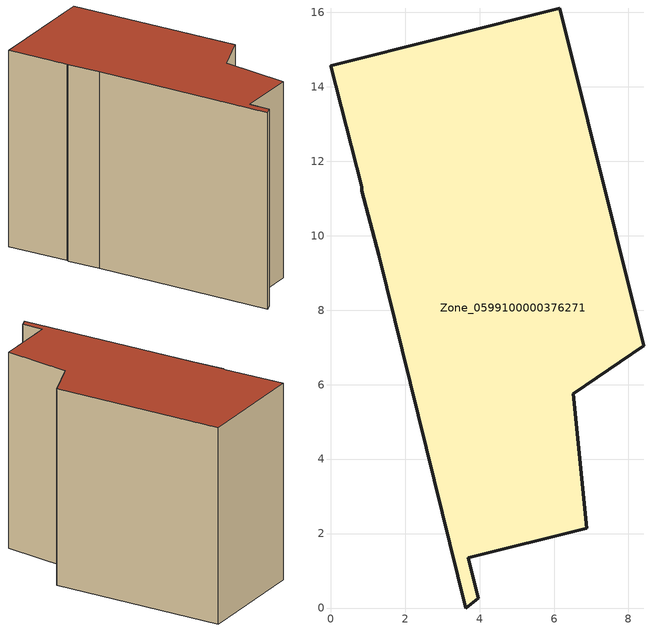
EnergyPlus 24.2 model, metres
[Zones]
Zone_0599100000376271
 floor ground (C_G): 3.97,0.26 3.62,0 1.29,9.49 0.83,11.21 0.83,11.32 0,14.57 6.16,16.12 8.41,7.04 6.52,5.76 6.88,2.15 3.69,1.35 z0
 wall outside (C_F): 3.62,0 3.97,0.26 3.69,1.35 6.88,2.15 6.52,5.76 8.41,7.04 6.16,16.12 0,14.57 0.83,11.32 0.83,11.21 1.29,9.49 3.62,0 z0:10.67
 roof outside (C_R): 0.83,11.21 1.29,9.49 3.62,0 3.97,0.26 3.69,1.35 6.88,2.15 6.52,5.76 8.41,7.04 6.16,16.12 0,14.57 0.83,11.32 z10.67
[BUILDING]
Pand.0599100000376271: North Axis=0; Terrain=City; Loads Convergence Tolerance Value=0.04; Temperature Convergence Tolerance Value=0.4; Solar Distribution=FullExterior; Maximum Number of Warmup Days=25; Minimum Number of Warmup Days=1
[Site:Location]
Rotterdam.The.Hague.AP_ZH_NLD Design_Conditions: Latitude=51.96; Longitude=4.45; Time Zone=1; Elevation=-4.5
[SITE:GROUNDTEMPERATURE:BUILDINGSURFACE]
18, 18, 18, 18, 18, 18, 18, 18, 18, 18, 18, 18
[MATERIAL] Thermal Absorptance=0.9; Solar Absorptance=0.7; Visible Absorptance=0.7
Name | Roughness | Thickness | Conductivity | Density | Specific Heat
G.D.1992-2005 | MediumSmooth | 0.15 | 0.06 | 540 | 1210
F.D.1992-2005 | Rough | 0.3 | 0.12 | 1920 | 840
R.D.1992-2005 | MediumRough | 0.2 | 0.08 | 1500 | 1000
[CONSTRUCTION]
C_G: G.D.1992-2005
C_F: F.D.1992-2005
C_R: R.D.1992-2005
[ZONE]
Zone_0599100000376271: Type=1; Multiplier=1; Ceiling Height=Autocalculate; Volume=Autocalculate; Floor Area=autocalculate; Part of Total Floor Area=Yes
[ZONEINFILTRATION:DESIGNFLOWRATE]
Infil_Zone_0599100000376271: Zone or ZoneList or Space or SpaceList=Zone_0599100000376271; Schedule=AlwaysOn; Design Flow Rate Calculation Method=Flow/Area; Flow Rate per Floor Area=0.0021; Constant Term Coefficient=1; Temperature Term Coefficient=0; Velocity Term Coefficient=0; Velocity Squared Term Coefficient=0
[HVACTEMPLATE:ZONE:IDEALLOADSAIRSYSTEM]
Zone_0599100000376271: Maximum Heating Supply Air Temperature=50; Minimum Cooling Supply Air Temperature=13; Maximum Heating Supply Air Humidity Ratio=0.0156; Minimum Cooling Supply Air Humidity Ratio=0.0077; Heating Limit=NoLimit; Cooling Limit=NoLimit; Dehumidification Control Type=ConstantSensibleHeatRatio; Cooling Sensible Heat Ratio=0.7; Dehumidification Setpoint=60; Humidification Control Type=None; Humidification Setpoint=30; Outdoor Air Method=None; Outdoor Air Flow Rate per Person=0.00944; Outdoor Air Flow Rate per Zone Floor Area=0; Outdoor Air Flow Rate per Zone=0; Demand Controlled Ventilation Type=None; Outdoor Air Economizer Type=NoEconomizer; Heat Recovery Type=None; Sensible Heat Recovery Effectiveness=0.7; Latent Heat Recovery Effectiveness=0.65
[ZONECONTROL:THERMOSTAT]
ThermostatControl_Zone_0599100000376271: Zone or ZoneList=Zone_0599100000376271; Control Type Schedule=DualSetpointControlType; Control 1=Thermostat_Zone_0599100000376271; Temperature Difference Between Cutout And Setpoint=0
[THERMOSTATSETPOINT:DUALSETPOINT]
Thermostat_Zone_0599100000376271: Heating Setpoint Temperature Schedule=HeatingSetpoint_Zone_0599100000376271; Cooling Setpoint Temperature Schedule=CoolingSetpoint_Zone_0599100000376271
[SCHEDULE:COMPACT]
HeatingSetpoint_Zone_0599100000376271: Through: 12/31, For: AllDays, Until: 24:00, 21
CoolingSetpoint_Zone_0599100000376271: Through: 12/31, For: AllDays, Until: 24:00, 24
DualSetpointControlType: Through: 12/31, For: AllDays, Until: 24:00, 4
AlwaysOn: Through: 12/31, For: AllDays, Until: 24:00, 1
